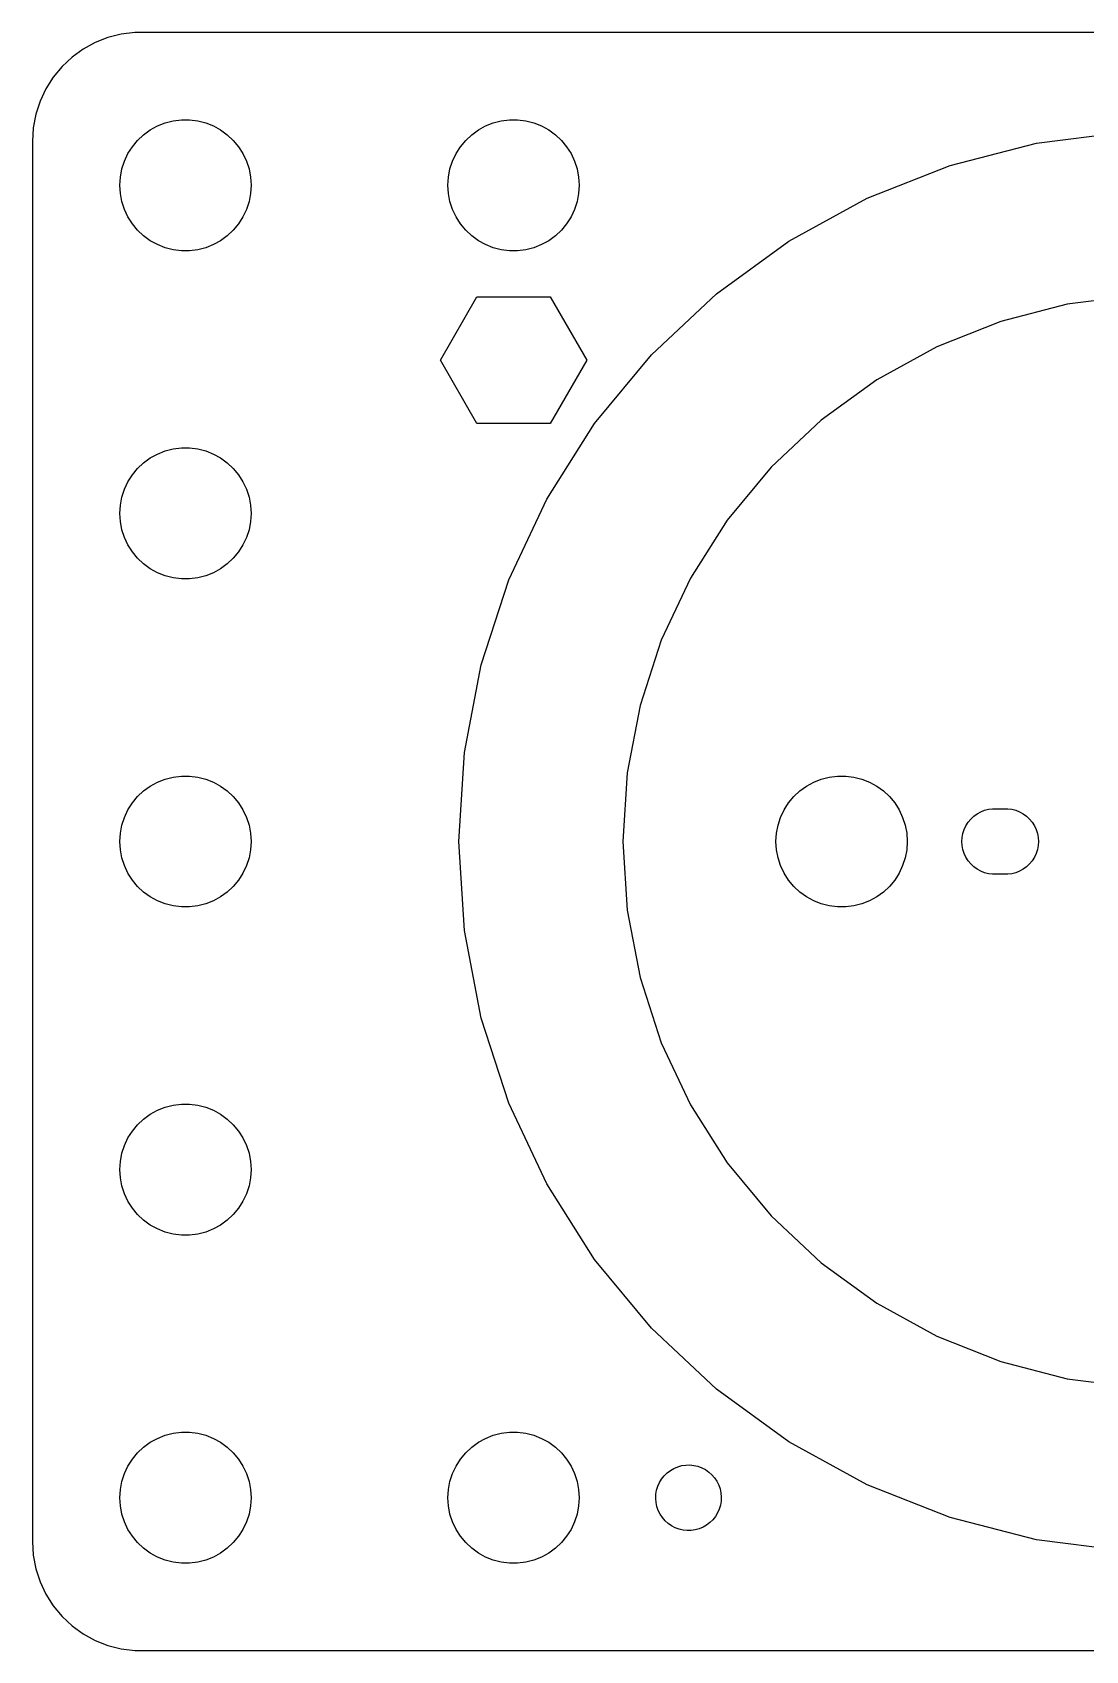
# Model space of a CAD drawing. Header units: metres. Extents: x -52 to 52, y -37 to 289.
# Drawn here: x -52 to -3.8, y 47 to 121 of the extents above; entities that cross this region are included whole.
import ezdxf

# ---------------------------------------------------------------- set-up
doc = ezdxf.new("R2010")
doc.units = ezdxf.units.M

msp = doc.modelspace()

# ---------------------------------------------------------------- linework, layer by layer
for p, q in [((-48.5451, 120.755), (-49.1289, 120.524)), ((-47.9369, 120.911), (-48.5451, 120.755)), ((-47.3139, 120.99), (-47.9369, 120.911)), ((47.3139, 120.99), (-47.3139, 120.99)), ((-50.1871, 119.853), (-50.6448, 119.423)), ((-49.6791, 120.222), (-50.1871, 119.853)), ((-49.1289, 120.524), (-49.6791, 120.222)), ((-50.6448, 119.423), (-51.0451, 118.939)), ((-51.3815, 118.409), (-51.6489, 117.841)), ((-51.0451, 118.939), (-51.3815, 118.409)), ((-51.6489, 117.841), (-51.8429, 117.243)), ((-51.8429, 117.243), (-51.9606, 116.627)), ((-45.927, 116.853), (-45.5621, 116.947)), ((-45.5621, 116.947), (-45.1884, 116.994)), ((-45.1884, 116.994), (-44.8116, 116.994)), ((-44.8116, 116.994), (-44.4379, 116.947)), ((-44.4379, 116.947), (-44.0729, 116.853)), ((-30.927, 116.853), (-30.5621, 116.947)), ((-30.5621, 116.947), (-30.1884, 116.994)), ((-30.1884, 116.994), (-29.8116, 116.994)), ((-29.8116, 116.994), (-29.4379, 116.947)), ((-29.4379, 116.947), (-29.0729, 116.853)), ((-51.9606, 116.627), (-52, 116)), ((-47.1869, 116.054), (-46.9123, 116.312)), ((-46.9123, 116.312), (-46.6075, 116.533)), ((-46.6075, 116.533), (-46.2773, 116.714)), ((-46.2773, 116.714), (-45.927, 116.853)), ((-44.0729, 116.853), (-43.7227, 116.714)), ((-43.7227, 116.714), (-43.3925, 116.533)), ((-43.3925, 116.533), (-43.0877, 116.312)), ((-43.0877, 116.312), (-42.8131, 116.054)), ((-32.1869, 116.054), (-31.9123, 116.312)), ((-31.9123, 116.312), (-31.6075, 116.533)), ((-31.6075, 116.533), (-31.2773, 116.714)), ((-31.2773, 116.714), (-30.927, 116.853)), ((-29.0729, 116.853), (-28.7227, 116.714)), ((-28.7227, 116.714), (-28.3925, 116.533)), ((-28.3925, 116.533), (-28.0877, 116.312)), ((-28.0877, 116.312), (-27.8131, 116.054)), ((-6.08989, 115.924), (-2.04068, 116.436)), ((-52, 116), (-52, 52)), ((-47.7893, 115.104), (-47.6289, 115.445)), ((-47.6289, 115.445), (-47.427, 115.763)), ((-47.427, 115.763), (-47.1869, 116.054)), ((-42.8131, 116.054), (-42.5729, 115.763)), ((-42.5729, 115.763), (-42.3711, 115.445)), ((-42.3711, 115.445), (-42.2107, 115.104)), ((-32.7893, 115.104), (-32.6289, 115.445)), ((-32.6289, 115.445), (-32.427, 115.763)), ((-32.427, 115.763), (-32.1869, 116.054)), ((-27.8131, 116.054), (-27.5729, 115.763)), ((-27.5729, 115.763), (-27.3711, 115.445)), ((-27.3711, 115.445), (-27.2107, 115.104)), ((-10.043, 114.909), (-6.08989, 115.924)), ((-47.9763, 114.376), (-47.9057, 114.746)), ((-47.9057, 114.746), (-47.7893, 115.104)), ((-42.2107, 115.104), (-42.0942, 114.746)), ((-42.0942, 114.746), (-42.0237, 114.376)), ((-32.9763, 114.376), (-32.9057, 114.746)), ((-32.9057, 114.746), (-32.7893, 115.104)), ((-27.2107, 115.104), (-27.0942, 114.746)), ((-27.0942, 114.746), (-27.0237, 114.376)), ((-13.8378, 113.407), (-10.043, 114.909)), ((-48, 114), (-47.9763, 114.376)), ((-47.9763, 113.624), (-48, 114)), ((-42.0237, 114.376), (-42, 114)), ((-42, 114), (-42.0237, 113.624)), ((-33, 114), (-32.9763, 114.376)), ((-32.9763, 113.624), (-33, 114)), ((-27.0237, 114.376), (-27, 114)), ((-27, 114), (-27.0237, 113.624)), ((-47.9057, 113.254), (-47.9763, 113.624)), ((-47.7893, 112.896), (-47.9057, 113.254)), ((-42.0942, 113.254), (-42.2107, 112.896)), ((-42.0237, 113.624), (-42.0942, 113.254)), ((-32.9057, 113.254), (-32.9763, 113.624)), ((-32.7893, 112.896), (-32.9057, 113.254)), ((-27.0942, 113.254), (-27.2107, 112.896)), ((-27.0237, 113.624), (-27.0942, 113.254)), ((-17.4144, 111.441), (-13.8378, 113.407)), ((-47.6289, 112.555), (-47.7893, 112.896)), ((-47.427, 112.237), (-47.6289, 112.555)), ((-42.3711, 112.555), (-42.5729, 112.237)), ((-42.2107, 112.896), (-42.3711, 112.555)), ((-32.6289, 112.555), (-32.7893, 112.896)), ((-32.427, 112.237), (-32.6289, 112.555)), ((-27.3711, 112.555), (-27.5729, 112.237)), ((-27.2107, 112.896), (-27.3711, 112.555)), ((-47.1869, 111.946), (-47.427, 112.237)), ((-46.9123, 111.688), (-47.1869, 111.946)), ((-42.8131, 111.946), (-43.0877, 111.688)), ((-42.5729, 112.237), (-42.8131, 111.946)), ((-32.1869, 111.946), (-32.427, 112.237)), ((-31.9123, 111.688), (-32.1869, 111.946)), ((-27.8131, 111.946), (-28.0877, 111.688)), ((-27.5729, 112.237), (-27.8131, 111.946)), ((-46.6075, 111.467), (-46.9123, 111.688)), ((-46.2773, 111.286), (-46.6075, 111.467)), ((-45.927, 111.147), (-46.2773, 111.286)), ((-45.5621, 111.053), (-45.927, 111.147)), ((-45.1884, 111.006), (-45.5621, 111.053)), ((-44.8116, 111.006), (-45.1884, 111.006)), ((-44.4379, 111.053), (-44.8116, 111.006)), ((-44.0729, 111.147), (-44.4379, 111.053)), ((-43.7227, 111.286), (-44.0729, 111.147)), ((-43.3925, 111.467), (-43.7227, 111.286)), ((-43.0877, 111.688), (-43.3925, 111.467)), ((-31.6075, 111.467), (-31.9123, 111.688)), ((-31.2773, 111.286), (-31.6075, 111.467)), ((-30.927, 111.147), (-31.2773, 111.286)), ((-30.5621, 111.053), (-30.927, 111.147)), ((-30.1884, 111.006), (-30.5621, 111.053)), ((-29.8116, 111.006), (-30.1884, 111.006)), ((-29.4379, 111.053), (-29.8116, 111.006)), ((-29.0729, 111.147), (-29.4379, 111.053)), ((-28.7227, 111.286), (-29.0729, 111.147)), ((-28.3925, 111.467), (-28.7227, 111.286)), ((-28.0877, 111.688), (-28.3925, 111.467)), ((-20.7163, 109.042), (-17.4144, 111.441)), ((-33.3466, 106), (-31.6733, 108.898)), ((-31.6733, 108.898), (-28.3267, 108.898)), ((-28.3267, 108.898), (-26.6534, 106)), ((-23.6915, 106.248), (-20.7163, 109.042)), ((-1.56975, 108.951), (-4.68452, 108.557)), ((-4.68452, 108.557), (-7.72542, 107.776)), ((-7.72542, 107.776), (-10.6445, 106.621)), ((-10.6445, 106.621), (-13.3957, 105.108)), ((-31.6733, 103.102), (-33.3466, 106)), ((-26.6534, 106), (-28.3267, 103.102)), ((-26.293, 103.103), (-23.6915, 106.248)), ((-13.3957, 105.108), (-15.9356, 103.263)), ((-28.3267, 103.102), (-31.6733, 103.102)), ((-28.48, 99.657), (-26.293, 103.103)), ((-15.9356, 103.263), (-18.2242, 101.114)), ((-46.9123, 101.312), (-46.6075, 101.533)), ((-46.6075, 101.533), (-46.2773, 101.714)), ((-46.2773, 101.714), (-45.927, 101.853)), ((-45.927, 101.853), (-45.5621, 101.947)), ((-45.5621, 101.947), (-45.1884, 101.994)), ((-45.1884, 101.994), (-44.8116, 101.994)), ((-44.8116, 101.994), (-44.4379, 101.947)), ((-44.4379, 101.947), (-44.0729, 101.853)), ((-44.0729, 101.853), (-43.7227, 101.714)), ((-43.7227, 101.714), (-43.3925, 101.533)), ((-43.3925, 101.533), (-43.0877, 101.312)), ((-47.6289, 100.445), (-47.427, 100.763)), ((-47.427, 100.763), (-47.1869, 101.054)), ((-47.1869, 101.054), (-46.9123, 101.312)), ((-43.0877, 101.312), (-42.8131, 101.054)), ((-42.8131, 101.054), (-42.5729, 100.763)), ((-42.5729, 100.763), (-42.3711, 100.445)), ((-18.2242, 101.114), (-20.2254, 98.6946)), ((-47.9057, 99.7461), (-47.7893, 100.104)), ((-47.7893, 100.104), (-47.6289, 100.445)), ((-42.3711, 100.445), (-42.2107, 100.104)), ((-42.2107, 100.104), (-42.0942, 99.7461)), ((-48, 99), (-47.9763, 99.376)), ((-47.9763, 99.376), (-47.9057, 99.7461)), ((-42.0942, 99.7461), (-42.0237, 99.376)), ((-42.0237, 99.376), (-42, 99)), ((-30.2177, 95.964), (-28.48, 99.657)), ((-47.9763, 98.624), (-48, 99)), ((-47.9057, 98.2539), (-47.9763, 98.624)), ((-42.0237, 98.624), (-42.0942, 98.2539)), ((-42, 99), (-42.0237, 98.624)), ((-20.2254, 98.6946), (-21.9077, 96.0438)), ((-47.7893, 97.8956), (-47.9057, 98.2539)), ((-47.6289, 97.5547), (-47.7893, 97.8956)), ((-42.2107, 97.8956), (-42.3711, 97.5547)), ((-42.0942, 98.2539), (-42.2107, 97.8956)), ((-47.427, 97.2366), (-47.6289, 97.5547)), ((-47.1869, 96.9464), (-47.427, 97.2366)), ((-46.9123, 96.6884), (-47.1869, 96.9464)), ((-42.8131, 96.9464), (-43.0877, 96.6884)), ((-42.5729, 97.2366), (-42.8131, 96.9464)), ((-42.3711, 97.5547), (-42.5729, 97.2366)), ((-46.6075, 96.467), (-46.9123, 96.6884)), ((-46.2773, 96.2855), (-46.6075, 96.467)), ((-45.927, 96.1468), (-46.2773, 96.2855)), ((-43.7227, 96.2855), (-44.0729, 96.1468)), ((-43.3925, 96.467), (-43.7227, 96.2855)), ((-43.0877, 96.6884), (-43.3925, 96.467)), ((-45.5621, 96.0531), (-45.927, 96.1468)), ((-45.1884, 96.0059), (-45.5621, 96.0531)), ((-44.8116, 96.0059), (-45.1884, 96.0059)), ((-44.4379, 96.0531), (-44.8116, 96.0059)), ((-44.0729, 96.1468), (-44.4379, 96.0531)), ((-31.4789, 92.0824), (-30.2177, 95.964)), ((-21.9077, 96.0438), (-23.2444, 93.2031)), ((-23.2444, 93.2031), (-24.2146, 90.2172)), ((-32.2437, 88.0733), (-31.4789, 92.0824)), ((-24.2146, 90.2172), (-24.8029, 87.1333)), ((-32.5, 84), (-32.2437, 88.0733)), ((-46.6075, 86.533), (-46.2773, 86.7145)), ((-46.2773, 86.7145), (-45.927, 86.8532)), ((-45.927, 86.8532), (-45.5621, 86.9469)), ((-45.5621, 86.9469), (-45.1884, 86.9941)), ((-45.1884, 86.9941), (-44.8116, 86.9941)), ((-44.8116, 86.9941), (-44.4379, 86.9469)), ((-44.4379, 86.9469), (-44.0729, 86.8532)), ((-44.0729, 86.8532), (-43.7227, 86.7145)), ((-43.7227, 86.7145), (-43.3925, 86.533)), ((-24.8029, 87.1333), (-25, 84)), ((-16.6075, 86.533), (-16.2773, 86.7145)), ((-16.2773, 86.7145), (-15.927, 86.8532)), ((-15.927, 86.8532), (-15.5621, 86.9469)), ((-15.5621, 86.9469), (-15.1884, 86.9941)), ((-15.1884, 86.9941), (-14.8116, 86.9941)), ((-14.8116, 86.9941), (-14.4379, 86.9469)), ((-14.4379, 86.9469), (-14.0729, 86.8532)), ((-14.0729, 86.8532), (-13.7227, 86.7145)), ((-13.7227, 86.7145), (-13.3925, 86.533)), ((-47.427, 85.7634), (-47.1869, 86.0536)), ((-47.1869, 86.0536), (-46.9123, 86.3115)), ((-46.9123, 86.3115), (-46.6075, 86.533)), ((-43.3925, 86.533), (-43.0877, 86.3115)), ((-43.0877, 86.3115), (-42.8131, 86.0536)), ((-42.8131, 86.0536), (-42.5729, 85.7634)), ((-17.427, 85.7634), (-17.1869, 86.0536)), ((-17.1869, 86.0536), (-16.9123, 86.3115)), ((-16.9123, 86.3115), (-16.6075, 86.533)), ((-13.3925, 86.533), (-13.0877, 86.3115)), ((-13.0877, 86.3115), (-12.8131, 86.0536)), ((-12.8131, 86.0536), (-12.5729, 85.7634)), ((-47.9057, 84.7461), (-47.7893, 85.1044)), ((-47.7893, 85.1044), (-47.6289, 85.4453)), ((-47.6289, 85.4453), (-47.427, 85.7634)), ((-42.5729, 85.7634), (-42.3711, 85.4453)), ((-42.3711, 85.4453), (-42.2107, 85.1044)), ((-42.2107, 85.1044), (-42.0942, 84.7461)), ((-17.9057, 84.7461), (-17.7893, 85.1044)), ((-17.7893, 85.1044), (-17.6289, 85.4453)), ((-17.6289, 85.4453), (-17.427, 85.7634)), ((-12.5729, 85.7634), (-12.3711, 85.4453)), ((-12.3711, 85.4453), (-12.2107, 85.1044)), ((-12.2107, 85.1044), (-12.0942, 84.7461)), ((-9.09344, 85.0268), (-8.95613, 85.1558)), ((-8.95613, 85.1558), (-8.80373, 85.2665)), ((-8.80373, 85.2665), (-8.63866, 85.3572)), ((-8.63866, 85.3572), (-8.46352, 85.4266)), ((-8.46352, 85.4266), (-8.28107, 85.4734)), ((-8.28107, 85.4734), (-8.09418, 85.497)), ((-8.09418, 85.497), (-7.40581, 85.497)), ((-7.40581, 85.497), (-7.21892, 85.4734)), ((-7.21892, 85.4734), (-7.03647, 85.4266)), ((-7.03647, 85.4266), (-6.86133, 85.3572)), ((-6.86133, 85.3572), (-6.69626, 85.2665)), ((-6.69626, 85.2665), (-6.54385, 85.1558)), ((-6.54385, 85.1558), (-6.40654, 85.0268)), ((-48, 84), (-47.9763, 84.376)), ((-47.9763, 84.376), (-47.9057, 84.7461)), ((-42.0942, 84.7461), (-42.0237, 84.376)), ((-42.0237, 84.376), (-42, 84)), ((-18, 84), (-17.9763, 84.376)), ((-17.9763, 84.376), (-17.9057, 84.7461)), ((-12.0942, 84.7461), (-12.0237, 84.376)), ((-12.0237, 84.376), (-12, 84)), ((-9.48816, 84.188), (-9.45287, 84.373)), ((-9.45287, 84.373), (-9.39465, 84.5522)), ((-9.39465, 84.5522), (-9.31445, 84.7226)), ((-9.31445, 84.7226), (-9.21352, 84.8817)), ((-9.21352, 84.8817), (-9.09344, 85.0268)), ((-6.40654, 85.0268), (-6.28647, 84.8817)), ((-6.28647, 84.8817), (-6.18553, 84.7226)), ((-6.18553, 84.7226), (-6.10533, 84.5522)), ((-6.10533, 84.5522), (-6.04712, 84.373)), ((-6.04712, 84.373), (-6.01183, 84.188)), ((-47.9763, 83.624), (-48, 84)), ((-47.9057, 83.2539), (-47.9763, 83.624)), ((-42.0237, 83.624), (-42.0942, 83.2539)), ((-42, 84), (-42.0237, 83.624)), ((-32.2437, 79.9267), (-32.5, 84)), ((-25, 84), (-24.8029, 80.8667)), ((-17.9763, 83.624), (-18, 84)), ((-17.9057, 83.2539), (-17.9763, 83.624)), ((-12.0237, 83.624), (-12.0942, 83.2539)), ((-12, 84), (-12.0237, 83.624)), ((-9.5, 84), (-9.48816, 84.188)), ((-9.48816, 83.812), (-9.5, 84)), ((-9.45287, 83.627), (-9.48816, 83.812)), ((-9.39465, 83.4478), (-9.45287, 83.627)), ((-6.04712, 83.627), (-6.10533, 83.4478)), ((-6.01183, 83.812), (-6.04712, 83.627)), ((-6.01183, 84.188), (-6, 84)), ((-6, 84), (-6.01183, 83.812)), ((-47.7893, 82.8956), (-47.9057, 83.2539)), ((-47.6289, 82.5547), (-47.7893, 82.8956)), ((-42.2107, 82.8956), (-42.3711, 82.5547)), ((-42.0942, 83.2539), (-42.2107, 82.8956)), ((-17.7893, 82.8956), (-17.9057, 83.2539)), ((-17.6289, 82.5547), (-17.7893, 82.8956)), ((-12.2107, 82.8956), (-12.3711, 82.5547)), ((-12.0942, 83.2539), (-12.2107, 82.8956)), ((-9.31445, 83.2774), (-9.39465, 83.4478)), ((-9.21352, 83.1183), (-9.31445, 83.2774)), ((-9.09344, 82.9732), (-9.21352, 83.1183)), ((-8.95613, 82.8442), (-9.09344, 82.9732)), ((-6.40654, 82.9732), (-6.54385, 82.8442)), ((-6.28647, 83.1183), (-6.40654, 82.9732)), ((-6.18553, 83.2774), (-6.28647, 83.1183)), ((-6.10533, 83.4478), (-6.18553, 83.2774)), ((-47.427, 82.2366), (-47.6289, 82.5547)), ((-47.1869, 81.9464), (-47.427, 82.2366)), ((-42.5729, 82.2366), (-42.8131, 81.9464)), ((-42.3711, 82.5547), (-42.5729, 82.2366)), ((-17.427, 82.2366), (-17.6289, 82.5547)), ((-17.1869, 81.9464), (-17.427, 82.2366)), ((-12.5729, 82.2366), (-12.8131, 81.9464)), ((-12.3711, 82.5547), (-12.5729, 82.2366)), ((-8.80373, 82.7335), (-8.95613, 82.8442)), ((-8.63866, 82.6428), (-8.80373, 82.7335)), ((-8.46352, 82.5734), (-8.63866, 82.6428)), ((-8.28107, 82.5266), (-8.46352, 82.5734)), ((-8.09418, 82.503), (-8.28107, 82.5266)), ((-7.40581, 82.503), (-8.09418, 82.503)), ((-7.21892, 82.5266), (-7.40581, 82.503)), ((-7.03647, 82.5734), (-7.21892, 82.5266)), ((-6.86133, 82.6428), (-7.03647, 82.5734)), ((-6.69626, 82.7335), (-6.86133, 82.6428)), ((-6.54385, 82.8442), (-6.69626, 82.7335)), ((-46.9123, 81.6885), (-47.1869, 81.9464)), ((-46.6075, 81.467), (-46.9123, 81.6885)), ((-46.2773, 81.2855), (-46.6075, 81.467)), ((-43.3925, 81.467), (-43.7227, 81.2855)), ((-43.0877, 81.6885), (-43.3925, 81.467)), ((-42.8131, 81.9464), (-43.0877, 81.6885)), ((-16.9123, 81.6885), (-17.1869, 81.9464)), ((-16.6075, 81.467), (-16.9123, 81.6885)), ((-16.2773, 81.2855), (-16.6075, 81.467)), ((-13.3925, 81.467), (-13.7227, 81.2855)), ((-13.0877, 81.6885), (-13.3925, 81.467)), ((-12.8131, 81.9464), (-13.0877, 81.6885)), ((-45.927, 81.1468), (-46.2773, 81.2855)), ((-45.5621, 81.0531), (-45.927, 81.1468)), ((-45.1884, 81.0059), (-45.5621, 81.0531)), ((-44.8116, 81.0059), (-45.1884, 81.0059)), ((-44.4379, 81.0531), (-44.8116, 81.0059)), ((-44.0729, 81.1468), (-44.4379, 81.0531)), ((-43.7227, 81.2855), (-44.0729, 81.1468)), ((-24.8029, 80.8667), (-24.2146, 77.7828)), ((-15.927, 81.1468), (-16.2773, 81.2855)), ((-15.5621, 81.0531), (-15.927, 81.1468)), ((-15.1884, 81.0059), (-15.5621, 81.0531)), ((-14.8116, 81.0059), (-15.1884, 81.0059)), ((-14.4379, 81.0531), (-14.8116, 81.0059)), ((-14.0729, 81.1468), (-14.4379, 81.0531)), ((-13.7227, 81.2855), (-14.0729, 81.1468)), ((-31.4789, 75.9176), (-32.2437, 79.9267)), ((-24.2146, 77.7828), (-23.2444, 74.7969)), ((-30.2177, 72.036), (-31.4789, 75.9176)), ((-23.2444, 74.7969), (-21.9077, 71.9562)), ((-46.2773, 71.7145), (-45.927, 71.8532)), ((-45.927, 71.8532), (-45.5621, 71.9469)), ((-45.5621, 71.9469), (-45.1884, 71.9941)), ((-45.1884, 71.9941), (-44.8116, 71.9941)), ((-44.8116, 71.9941), (-44.4379, 71.9469)), ((-44.4379, 71.9469), (-44.0729, 71.8532)), ((-44.0729, 71.8532), (-43.7227, 71.7145)), ((-28.48, 68.343), (-30.2177, 72.036)), ((-21.9077, 71.9562), (-20.2254, 69.3054)), ((-47.427, 70.7634), (-47.1869, 71.0536)), ((-47.1869, 71.0536), (-46.9123, 71.3116)), ((-46.9123, 71.3116), (-46.6075, 71.533)), ((-46.6075, 71.533), (-46.2773, 71.7145)), ((-43.7227, 71.7145), (-43.3925, 71.533)), ((-43.3925, 71.533), (-43.0877, 71.3116)), ((-43.0877, 71.3116), (-42.8131, 71.0536)), ((-42.8131, 71.0536), (-42.5729, 70.7634)), ((-47.7893, 70.1044), (-47.6289, 70.4453)), ((-47.6289, 70.4453), (-47.427, 70.7634)), ((-42.5729, 70.7634), (-42.3711, 70.4453)), ((-42.3711, 70.4453), (-42.2107, 70.1044)), ((-47.9763, 69.376), (-47.9057, 69.7461)), ((-47.9057, 69.7461), (-47.7893, 70.1044)), ((-42.2107, 70.1044), (-42.0942, 69.7461)), ((-42.0942, 69.7461), (-42.0237, 69.376)), ((-48, 69), (-47.9763, 69.376)), ((-47.9763, 68.624), (-48, 69)), ((-42.0237, 69.376), (-42, 69)), ((-42, 69), (-42.0237, 68.624)), ((-20.2254, 69.3054), (-18.2242, 66.8863)), ((-47.9057, 68.2539), (-47.9763, 68.624)), ((-47.7893, 67.8956), (-47.9057, 68.2539)), ((-42.0942, 68.2539), (-42.2107, 67.8956)), ((-42.0237, 68.624), (-42.0942, 68.2539)), ((-26.293, 64.897), (-28.48, 68.343)), ((-47.6289, 67.5547), (-47.7893, 67.8956)), ((-47.427, 67.2366), (-47.6289, 67.5547)), ((-42.3711, 67.5547), (-42.5729, 67.2366)), ((-42.2107, 67.8956), (-42.3711, 67.5547)), ((-47.1869, 66.9464), (-47.427, 67.2366)), ((-46.9123, 66.6885), (-47.1869, 66.9464)), ((-46.6075, 66.467), (-46.9123, 66.6885)), ((-43.0877, 66.6885), (-43.3925, 66.467)), ((-42.8131, 66.9464), (-43.0877, 66.6885)), ((-42.5729, 67.2366), (-42.8131, 66.9464)), ((-18.2242, 66.8863), (-15.9356, 64.7372)), ((-46.2773, 66.2855), (-46.6075, 66.467)), ((-45.927, 66.1468), (-46.2773, 66.2855)), ((-45.5621, 66.0531), (-45.927, 66.1468)), ((-45.1884, 66.0059), (-45.5621, 66.0531)), ((-44.8116, 66.0059), (-45.1884, 66.0059)), ((-44.4379, 66.0531), (-44.8116, 66.0059)), ((-44.0729, 66.1468), (-44.4379, 66.0531)), ((-43.7227, 66.2855), (-44.0729, 66.1468)), ((-43.3925, 66.467), (-43.7227, 66.2855)), ((-23.6915, 61.7522), (-26.293, 64.897)), ((-15.9356, 64.7372), (-13.3957, 62.8918)), ((-13.3957, 62.8918), (-10.6445, 61.3793)), ((-20.7163, 58.9583), (-23.6915, 61.7522)), ((-10.6445, 61.3793), (-7.72542, 60.2236)), ((-7.72542, 60.2236), (-4.68452, 59.4428)), ((-4.68452, 59.4428), (-1.56975, 59.0493)), ((-17.4144, 56.5594), (-20.7163, 58.9583)), ((-45.5621, 56.9469), (-45.1884, 56.9941)), ((-45.1884, 56.9941), (-44.8116, 56.9941)), ((-44.8116, 56.9941), (-44.4379, 56.9469)), ((-30.5621, 56.9469), (-30.1884, 56.9941)), ((-30.1884, 56.9941), (-29.8116, 56.9941)), ((-29.8116, 56.9941), (-29.4379, 56.9469)), ((-47.1869, 56.0536), (-46.9123, 56.3116)), ((-46.9123, 56.3116), (-46.6075, 56.533)), ((-46.6075, 56.533), (-46.2773, 56.7145)), ((-46.2773, 56.7145), (-45.927, 56.8532)), ((-45.927, 56.8532), (-45.5621, 56.9469)), ((-44.4379, 56.9469), (-44.0729, 56.8532)), ((-44.0729, 56.8532), (-43.7227, 56.7145)), ((-43.7227, 56.7145), (-43.3925, 56.533)), ((-43.3925, 56.533), (-43.0877, 56.3116)), ((-43.0877, 56.3116), (-42.8131, 56.0536)), ((-32.1869, 56.0536), (-31.9123, 56.3116)), ((-31.9123, 56.3116), (-31.6075, 56.533)), ((-31.6075, 56.533), (-31.2773, 56.7145)), ((-31.2773, 56.7145), (-30.927, 56.8532)), ((-30.927, 56.8532), (-30.5621, 56.9469)), ((-29.4379, 56.9469), (-29.0729, 56.8532)), ((-29.0729, 56.8532), (-28.7227, 56.7145)), ((-28.7227, 56.7145), (-28.3925, 56.533)), ((-28.3925, 56.533), (-28.0877, 56.3116)), ((-28.0877, 56.3116), (-27.8131, 56.0536)), ((-13.8378, 54.5931), (-17.4144, 56.5594)), ((-47.6289, 55.4453), (-47.427, 55.7634)), ((-47.427, 55.7634), (-47.1869, 56.0536)), ((-42.8131, 56.0536), (-42.5729, 55.7634)), ((-42.5729, 55.7634), (-42.3711, 55.4453)), ((-32.6289, 55.4453), (-32.427, 55.7634)), ((-32.427, 55.7634), (-32.1869, 56.0536)), ((-27.8131, 56.0536), (-27.5729, 55.7634)), ((-27.5729, 55.7634), (-27.3711, 55.4453)), ((-22.3119, 55.4672), (-22.1255, 55.4948)), ((-22.1255, 55.4948), (-21.9372, 55.4987)), ((-21.9372, 55.4987), (-21.7498, 55.479)), ((-47.9763, 54.376), (-47.9057, 54.7461)), ((-47.9057, 54.7461), (-47.7893, 55.1044)), ((-47.7893, 55.1044), (-47.6289, 55.4453)), ((-42.3711, 55.4453), (-42.2107, 55.1044)), ((-42.2107, 55.1044), (-42.0942, 54.7461)), ((-42.0942, 54.7461), (-42.0237, 54.376)), ((-32.9763, 54.376), (-32.9057, 54.7461)), ((-32.9057, 54.7461), (-32.7893, 55.1044)), ((-32.7893, 55.1044), (-32.6289, 55.4453)), ((-27.3711, 55.4453), (-27.2107, 55.1044)), ((-27.2107, 55.1044), (-27.0942, 54.7461)), ((-27.0942, 54.7461), (-27.0237, 54.376)), ((-23.3293, 54.6949), (-23.2317, 54.8561)), ((-23.2317, 54.8561), (-23.1147, 55.0037)), ((-23.1147, 55.0037), (-22.9801, 55.1355)), ((-22.9801, 55.1355), (-22.8301, 55.2494)), ((-22.8301, 55.2494), (-22.6669, 55.3436)), ((-22.6669, 55.3436), (-22.4933, 55.4166)), ((-22.4933, 55.4166), (-22.3119, 55.4672)), ((-21.7498, 55.479), (-21.5665, 55.436)), ((-21.5665, 55.436), (-21.3899, 55.3703)), ((-21.3899, 55.3703), (-21.2229, 55.2831)), ((-21.2229, 55.2831), (-21.0683, 55.1756)), ((-21.0683, 55.1756), (-20.9283, 55.0495)), ((-20.9283, 55.0495), (-20.8052, 54.9069)), ((-20.8052, 54.9069), (-20.701, 54.75)), ((-20.701, 54.75), (-20.6172, 54.5813)), ((-48, 54), (-47.9763, 54.376)), ((-42.0237, 54.376), (-42, 54)), ((-33, 54), (-32.9763, 54.376)), ((-27.0237, 54.376), (-27, 54)), ((-23.4997, 53.9686), (-23.4918, 54.1568)), ((-23.4918, 54.1568), (-23.4604, 54.3425)), ((-23.4604, 54.3425), (-23.4059, 54.5229)), ((-23.4059, 54.5229), (-23.3293, 54.6949)), ((-20.6172, 54.5813), (-20.5553, 54.4034)), ((-20.5553, 54.4034), (-20.5161, 54.2191)), ((-20.5161, 54.2191), (-20.5003, 54.0314)), ((-20.5003, 54.0314), (-20.5082, 53.8432)), ((-10.043, 53.0907), (-13.8378, 54.5931)), ((-47.9763, 53.624), (-48, 54)), ((-47.9057, 53.2539), (-47.9763, 53.624)), ((-42.0237, 53.624), (-42.0942, 53.2539)), ((-42, 54), (-42.0237, 53.624)), ((-32.9763, 53.624), (-33, 54)), ((-32.9057, 53.2539), (-32.9763, 53.624)), ((-27.0237, 53.624), (-27.0942, 53.2539)), ((-27, 54), (-27.0237, 53.624)), ((-23.4839, 53.7809), (-23.4997, 53.9686)), ((-23.4447, 53.5966), (-23.4839, 53.7809)), ((-23.3828, 53.4187), (-23.4447, 53.5966)), ((-23.299, 53.25), (-23.3828, 53.4187)), ((-20.6707, 53.3051), (-20.7683, 53.1439)), ((-20.5941, 53.4771), (-20.6707, 53.3051)), ((-20.5396, 53.6575), (-20.5941, 53.4771)), ((-20.5082, 53.8432), (-20.5396, 53.6575)), ((-47.7893, 52.8956), (-47.9057, 53.2539)), ((-47.6289, 52.5547), (-47.7893, 52.8956)), ((-47.427, 52.2366), (-47.6289, 52.5547)), ((-42.3711, 52.5547), (-42.5729, 52.2366)), ((-42.2107, 52.8956), (-42.3711, 52.5547)), ((-42.0942, 53.2539), (-42.2107, 52.8956)), ((-32.7893, 52.8956), (-32.9057, 53.2539)), ((-32.6289, 52.5547), (-32.7893, 52.8956)), ((-32.427, 52.2366), (-32.6289, 52.5547)), ((-27.3711, 52.5547), (-27.5729, 52.2366)), ((-27.2107, 52.8956), (-27.3711, 52.5547)), ((-27.0942, 53.2539), (-27.2107, 52.8956)), ((-23.1948, 53.0931), (-23.299, 53.25)), ((-23.0717, 52.9505), (-23.1948, 53.0931)), ((-22.9317, 52.8245), (-23.0717, 52.9505)), ((-22.777, 52.717), (-22.9317, 52.8245)), ((-22.6101, 52.6297), (-22.777, 52.717)), ((-22.4335, 52.564), (-22.6101, 52.6297)), ((-22.2502, 52.521), (-22.4335, 52.564)), ((-21.6881, 52.5328), (-21.8745, 52.5053)), ((-21.5067, 52.5834), (-21.6881, 52.5328)), ((-21.333, 52.6564), (-21.5067, 52.5834)), ((-21.1699, 52.7506), (-21.333, 52.6564)), ((-21.0199, 52.8645), (-21.1699, 52.7506)), ((-20.8853, 52.9963), (-21.0199, 52.8645)), ((-20.7683, 53.1439), (-20.8853, 52.9963)), ((-6.08989, 52.0757), (-10.043, 53.0907)), ((-52, 52), (-51.9606, 51.3733)), ((-47.1869, 51.9464), (-47.427, 52.2366)), ((-46.9123, 51.6885), (-47.1869, 51.9464)), ((-42.8131, 51.9464), (-43.0877, 51.6885)), ((-42.5729, 52.2366), (-42.8131, 51.9464)), ((-32.1869, 51.9464), (-32.427, 52.2366)), ((-31.9123, 51.6885), (-32.1869, 51.9464)), ((-27.8131, 51.9464), (-28.0877, 51.6885)), ((-27.5729, 52.2366), (-27.8131, 51.9464)), ((-22.0628, 52.5013), (-22.2502, 52.521)), ((-21.8745, 52.5053), (-22.0628, 52.5013)), ((-2.04068, 51.5641), (-6.08989, 52.0757)), ((-51.9606, 51.3733), (-51.8429, 50.7566)), ((-46.6075, 51.467), (-46.9123, 51.6885)), ((-46.2773, 51.2855), (-46.6075, 51.467)), ((-45.927, 51.1468), (-46.2773, 51.2855)), ((-45.5621, 51.0531), (-45.927, 51.1468)), ((-45.1884, 51.0059), (-45.5621, 51.0531)), ((-44.4379, 51.0531), (-44.8116, 51.0059)), ((-44.0729, 51.1468), (-44.4379, 51.0531)), ((-43.7227, 51.2855), (-44.0729, 51.1468)), ((-43.3925, 51.467), (-43.7227, 51.2855)), ((-43.0877, 51.6885), (-43.3925, 51.467)), ((-31.6075, 51.467), (-31.9123, 51.6885)), ((-31.2773, 51.2855), (-31.6075, 51.467)), ((-30.927, 51.1468), (-31.2773, 51.2855)), ((-30.5621, 51.0531), (-30.927, 51.1468)), ((-30.1884, 51.0059), (-30.5621, 51.0531)), ((-29.4379, 51.0531), (-29.8116, 51.0059)), ((-29.0729, 51.1468), (-29.4379, 51.0531)), ((-28.7227, 51.2855), (-29.0729, 51.1468)), ((-28.3925, 51.467), (-28.7227, 51.2855)), ((-28.0877, 51.6885), (-28.3925, 51.467)), ((-51.8429, 50.7566), (-51.6489, 50.1594)), ((-44.8116, 51.0059), (-45.1884, 51.0059)), ((-29.8116, 51.0059), (-30.1884, 51.0059)), ((-51.6489, 50.1594), (-51.3815, 49.5912)), ((-51.3815, 49.5912), (-51.0451, 49.0611)), ((-51.0451, 49.0611), (-50.6448, 48.5773)), ((-50.6448, 48.5773), (-50.1871, 48.1474)), ((-50.1871, 48.1474), (-49.6791, 47.7784)), ((-49.6791, 47.7784), (-49.1289, 47.4759)), ((-49.1289, 47.4759), (-48.5451, 47.2447)), ((-48.5451, 47.2447), (-47.9369, 47.0886)), ((-47.9369, 47.0886), (-47.3139, 47.0099)), ((-47.3139, 47.0099), (47.3139, 47.0099))]:
    msp.add_line(p, q)

doc.saveas('drawing.dxf')
